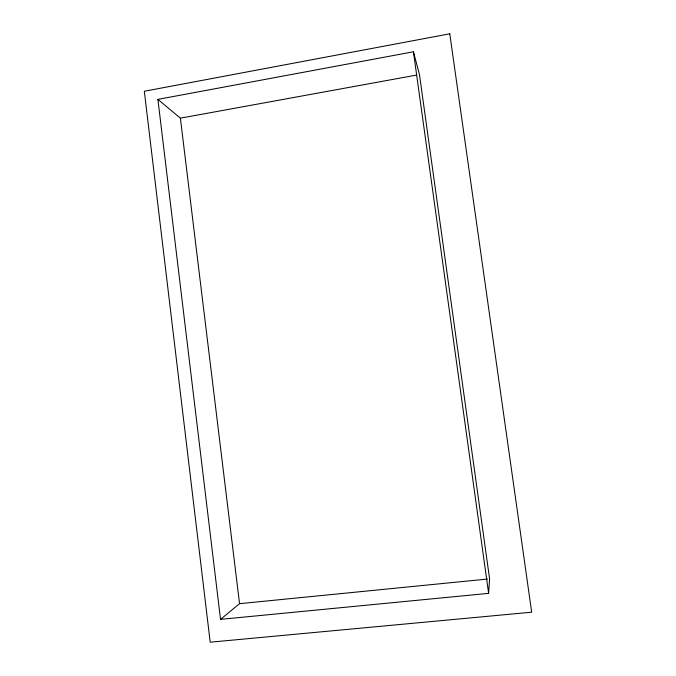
<?xml version="1.0" encoding="UTF-8"?>
<svg xmlns="http://www.w3.org/2000/svg" width="676" height="676" viewBox="0 0 676 676"><rect width="100%" height="100%" fill="white"/><g stroke="black" fill="none" stroke-linecap="round" stroke-linejoin="round"><path stroke-width="1.01" d="M488.621 593.359L489.585 578.842L419.458 74.554L413.425 51.782L157.897 99.38L220.528 619.36L488.621 593.359L413.425 51.782M220.528 619.36L239.549 603.676L487.48 579.053M157.897 99.38L180.382 118.165L416.357 75.121M180.382 118.165L239.549 603.676M449.777 33.8L144.326 91.252L210.202 642.2L531.674 612.194L449.777 33.8"/></g></svg>
